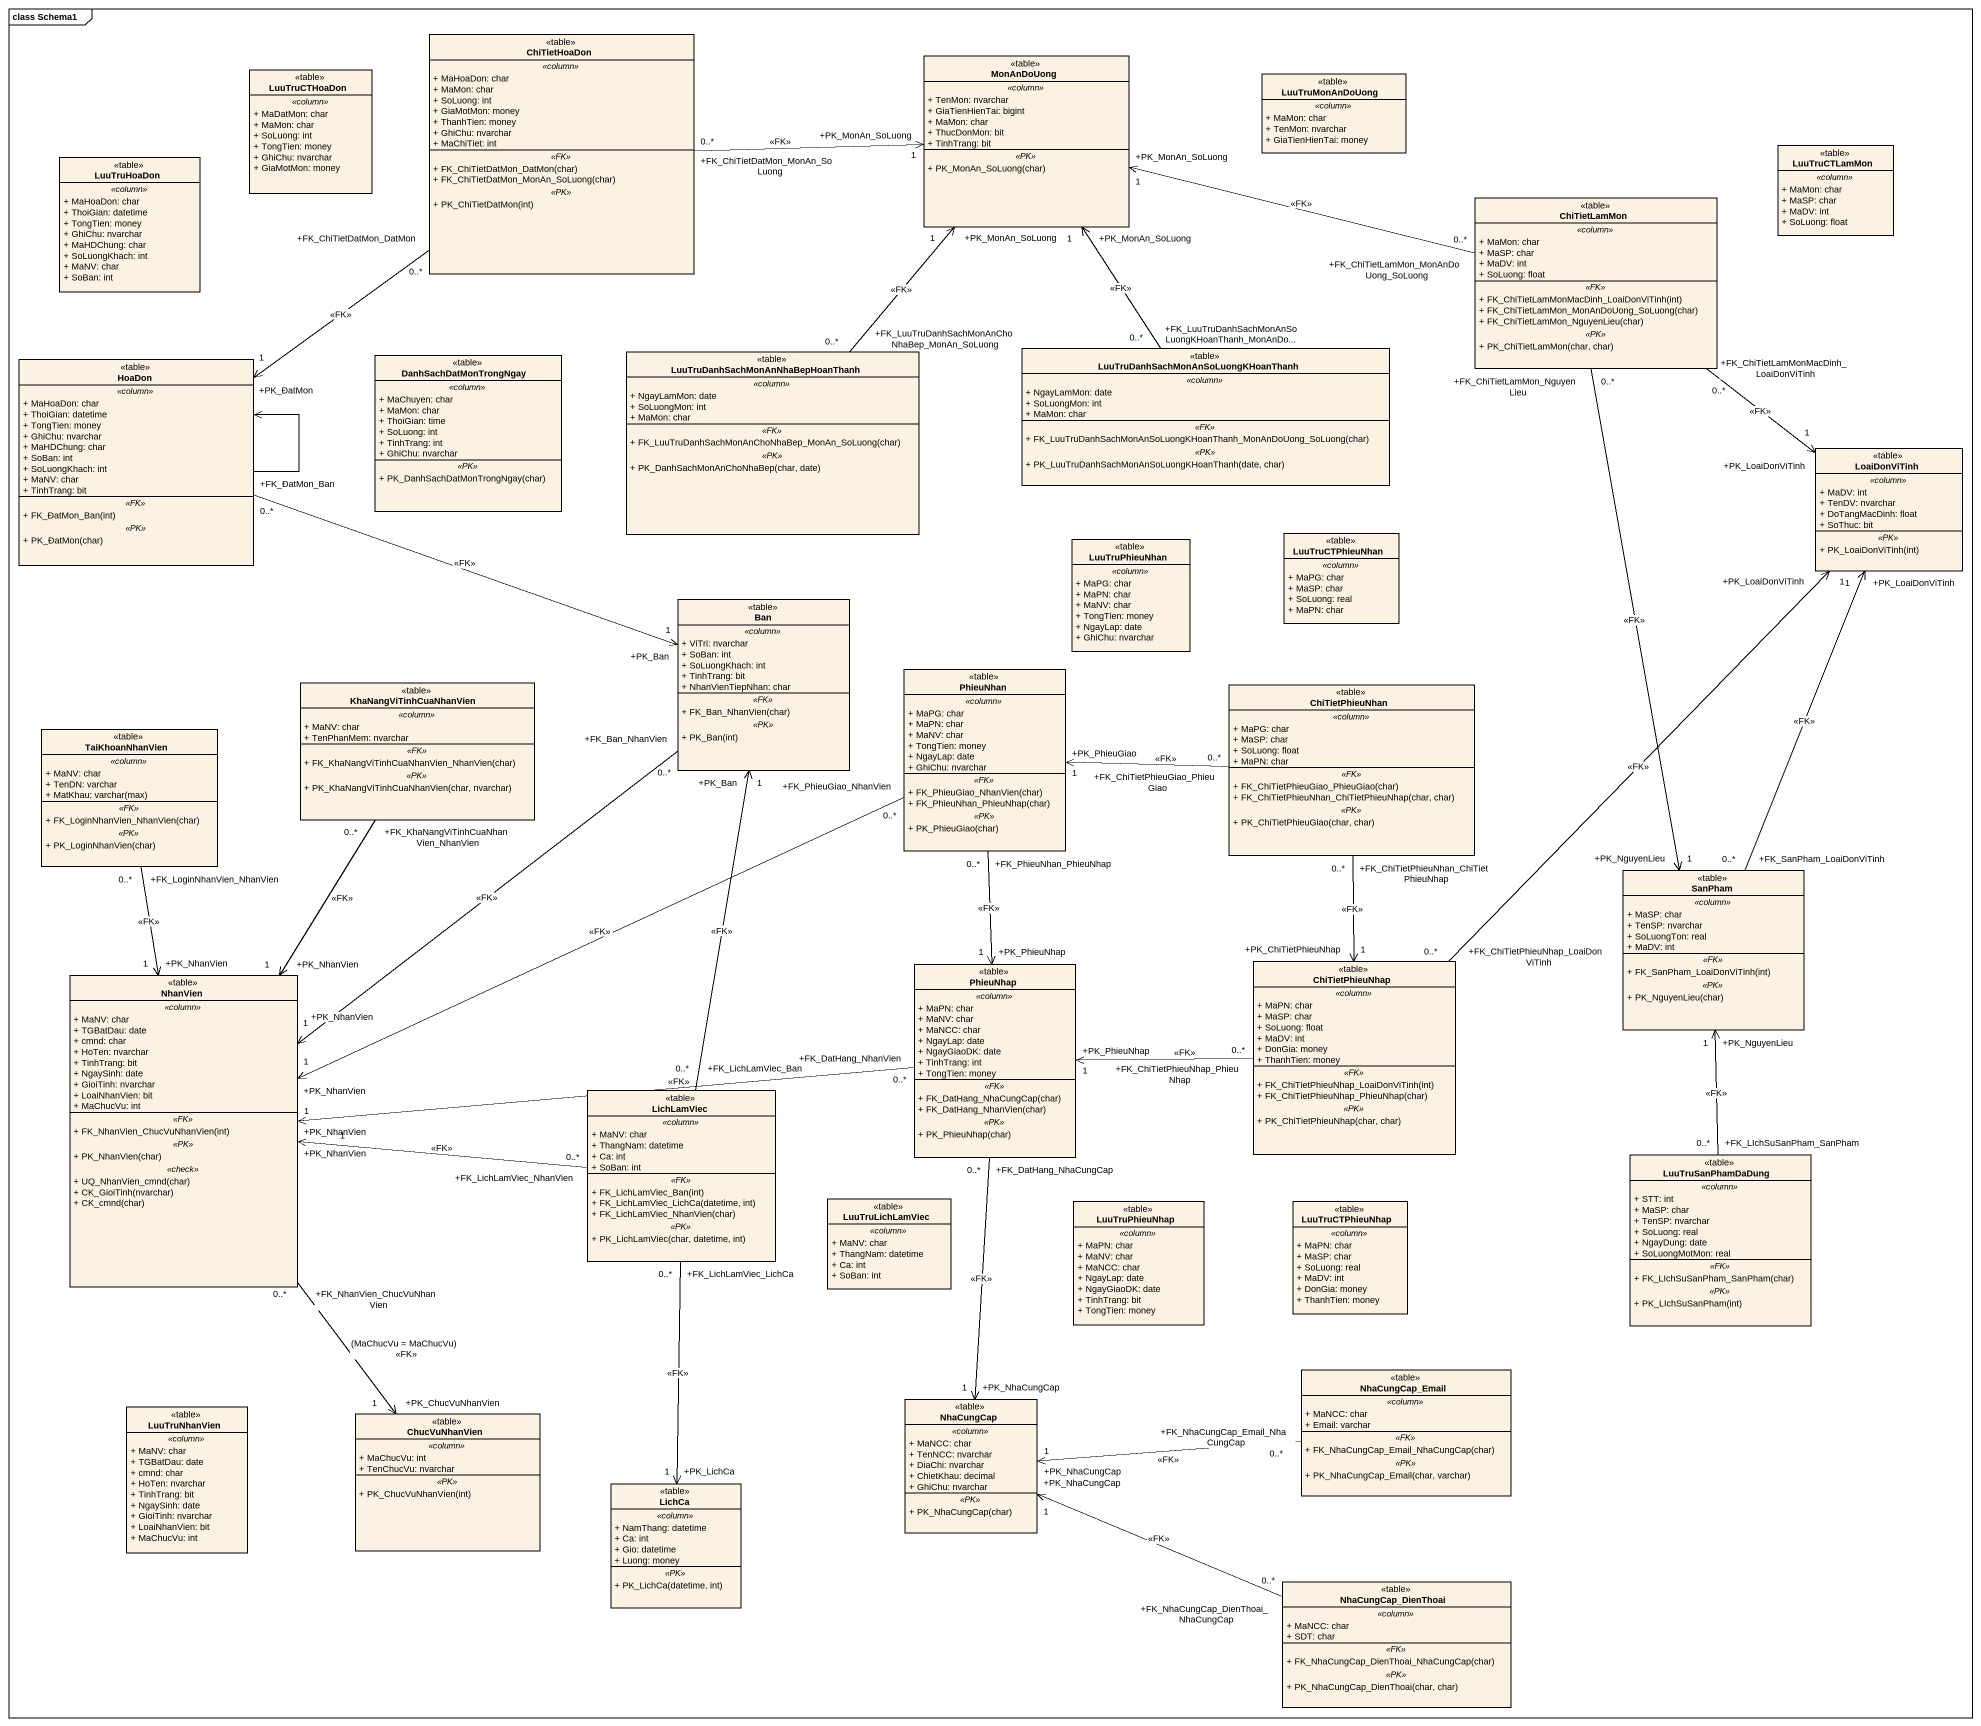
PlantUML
@startuml
mainframe class Schema1
hide circle
hide empty members
skinparam classAttributeIconSize 0
class ChiTietHoaDon <<table>> {
  .. <<column>> ..
  + MaHoaDon: char
  + MaMon: char
  + SoLuong: int
  + GiaMotMon: money
  + ThanhTien: money
  + GhiChu: nvarchar
  + MaChiTiet: int
  .. <<FK>> ..
  + FK_ChiTietDatMon_DatMon(char)
  + FK_ChiTietDatMon_MonAn_SoLuong(char)
  .. <<PK>> ..
  + PK_ChiTietDatMon(int)
}
class LuuTruCTHoaDon <<table>> {
  .. <<column>> ..
  + MaDatMon: char
  + MaMon: char
  + SoLuong: int
  + TongTien: money
  + GhiChu: nvarchar
  + GiaMotMon: money
}
class MonAnDoUong <<table>> {
  .. <<column>> ..
  + TenMon: nvarchar
  + GiaTienHienTai: bigint
  + MaMon: char
  + ThucDonMon: bit
  + TinhTrang: bit
  .. <<PK>> ..
  + PK_MonAn_SoLuong(char)
}
class LuuTruMonAnDoUong <<table>> {
  .. <<column>> ..
  + MaMon: char
  + TenMon: nvarchar
  + GiaTienHienTai: money
}
class LuuTruHoaDon <<table>> {
  .. <<column>> ..
  + MaHoaDon: char
  + ThoiGian: datetime
  + TongTien: money
  + GhiChu: nvarchar
  + MaHDChung: char
  + SoLuongKhach: int
  + MaNV: char
  + SoBan: int
}
class LuuTruCTLamMon <<table>> {
  .. <<column>> ..
  + MaMon: char
  + MaSP: char
  + MaDV: int
  + SoLuong: float
}
class ChiTietLamMon <<table>> {
  .. <<column>> ..
  + MaMon: char
  + MaSP: char
  + MaDV: int
  + SoLuong: float
  .. <<FK>> ..
  + FK_ChiTietLamMonMacDinh_LoaiDonViTinh(int)
  + FK_ChiTietLamMon_MonAnDoUong_SoLuong(char)
  + FK_ChiTietLamMon_NguyenLieu(char)
  .. <<PK>> ..
  + PK_ChiTietLamMon(char, char)
}
class HoaDon <<table>> {
  .. <<column>> ..
  + MaHoaDon: char
  + ThoiGian: datetime
  + TongTien: money
  + GhiChu: nvarchar
  + MaHDChung: char
  + SoBan: int
  + SoLuongKhach: int
  + MaNV: char
  + TinhTrang: bit
  .. <<FK>> ..
  + FK_ÐatMon_Ban(int)
  .. <<PK>> ..
  + PK_ÐatMon(char)
}
class DanhSachDatMonTrongNgay <<table>> {
  .. <<column>> ..
  + MaChuyen: char
  + MaMon: char
  + ThoiGian: time
  + SoLuong: int
  + TinhTrang: int
  + GhiChu: nvarchar
  .. <<PK>> ..
  + PK_DanhSachDatMonTrongNgay(char)
}
class "LuuTruDanhSachMonAnNhaBepHoanThanh" as LuuTruDanhSachMonAnNhaBepHoa <<table>> {
  .. <<column>> ..
  + NgayLamMon: date
  + SoLuongMon: int
  + MaMon: char
  .. <<FK>> ..
  + FK_LuuTruDanhSachMonAnChoNhaBep_MonAn_SoLuong(char)
  .. <<PK>> ..
  + PK_DanhSachMonAnChoNhaBep(char, date)
}
class "LuuTruDanhSachMonAnSoLuongKHoanThanh" as LuuTruDanhSachMonAnSoLuongKH <<table>> {
  .. <<column>> ..
  + NgayLamMon: date
  + SoLuongMon: int
  + MaMon: char
  .. <<FK>> ..
  + FK_LuuTruDanhSachMonAnSoLuongKHoanThanh_MonAnDoUong_SoLuong(char)
  .. <<PK>> ..
  + PK_LuuTruDanhSachMonAnSoLuongKHoanThanh(date, char)
}
class LoaiDonViTinh <<table>> {
  .. <<column>> ..
  + MaDV: int
  + TenDV: nvarchar
  + DoTangMacDinh: float
  + SoThuc: bit
  .. <<PK>> ..
  + PK_LoaiDonViTinh(int)
}
class LuuTruPhieuNhan <<table>> {
  .. <<column>> ..
  + MaPG: char
  + MaPN: char
  + MaNV: char
  + TongTien: money
  + NgayLap: date
  + GhiChu: nvarchar
}
class LuuTruCTPhieuNhan <<table>> {
  .. <<column>> ..
  + MaPG: char
  + MaSP: char
  + SoLuong: real
  + MaPN: char
}
class Ban <<table>> {
  .. <<column>> ..
  + ViTri: nvarchar
  + SoBan: int
  + SoLuongKhach: int
  + TinhTrang: bit
  + NhanVienTiepNhan: char
  .. <<FK>> ..
  + FK_Ban_NhanVien(char)
  .. <<PK>> ..
  + PK_Ban(int)
}
class PhieuNhan <<table>> {
  .. <<column>> ..
  + MaPG: char
  + MaPN: char
  + MaNV: char
  + TongTien: money
  + NgayLap: date
  + GhiChu: nvarchar
  .. <<FK>> ..
  + FK_PhieuGiao_NhanVien(char)
  + FK_PhieuNhan_PhieuNhap(char)
  .. <<PK>> ..
  + PK_PhieuGiao(char)
}
class KhaNangViTinhCuaNhanVien <<table>> {
  .. <<column>> ..
  + MaNV: char
  + TenPhanMem: nvarchar
  .. <<FK>> ..
  + FK_KhaNangViTinhCuaNhanVien_NhanVien(char)
  .. <<PK>> ..
  + PK_KhaNangViTinhCuaNhanVien(char, nvarchar)
}
class ChiTietPhieuNhan <<table>> {
  .. <<column>> ..
  + MaPG: char
  + MaSP: char
  + SoLuong: float
  + MaPN: char
  .. <<FK>> ..
  + FK_ChiTietPhieuGiao_PhieuGiao(char)
  + FK_ChiTietPhieuNhan_ChiTietPhieuNhap(char, char)
  .. <<PK>> ..
  + PK_ChiTietPhieuGiao(char, char)
}
class TaiKhoanNhanVien <<table>> {
  .. <<column>> ..
  + MaNV: char
  + TenDN: varchar
  {field} + MatKhau: varchar(max)
  .. <<FK>> ..
  + FK_LoginNhanVien_NhanVien(char)
  .. <<PK>> ..
  + PK_LoginNhanVien(char)
}
class SanPham <<table>> {
  .. <<column>> ..
  + MaSP: char
  + TenSP: nvarchar
  + SoLuongTon: real
  + MaDV: int
  .. <<FK>> ..
  + FK_SanPham_LoaiDonViTinh(int)
  .. <<PK>> ..
  + PK_NguyenLieu(char)
}
class NhanVien <<table>> {
  .. <<column>> ..
  + MaNV: char
  + TGBatDau: date
  + cmnd: char
  + HoTen: nvarchar
  + TinhTrang: bit
  + NgaySinh: date
  + GioiTinh: nvarchar
  + LoaiNhanVien: bit
  + MaChucVu: int
  .. <<FK>> ..
  + FK_NhanVien_ChucVuNhanVien(int)
  .. <<PK>> ..
  + PK_NhanVien(char)
  .. <<check>> ..
  + UQ_NhanVien_cmnd(char)
  + CK_GioiTinh(nvarchar)
  + CK_cmnd(char)
}
class PhieuNhap <<table>> {
  .. <<column>> ..
  + MaPN: char
  + MaNV: char
  + MaNCC: char
  + NgayLap: date
  + NgayGiaoDK: date
  + TinhTrang: int
  + TongTien: money
  .. <<FK>> ..
  + FK_DatHang_NhaCungCap(char)
  + FK_DatHang_NhanVien(char)
  .. <<PK>> ..
  + PK_PhieuNhap(char)
}
class ChiTietPhieuNhap <<table>> {
  .. <<column>> ..
  + MaPN: char
  + MaSP: char
  + SoLuong: float
  + MaDV: int
  + DonGia: money
  + ThanhTien: money
  .. <<FK>> ..
  + FK_ChiTietPhieuNhap_LoaiDonViTinh(int)
  + FK_ChiTietPhieuNhap_PhieuNhap(char)
  .. <<PK>> ..
  + PK_ChiTietPhieuNhap(char, char)
}
class LichLamViec <<table>> {
  .. <<column>> ..
  + MaNV: char
  + ThangNam: datetime
  + Ca: int
  + SoBan: int
  .. <<FK>> ..
  + FK_LichLamViec_Ban(int)
  + FK_LichLamViec_LichCa(datetime, int)
  + FK_LichLamViec_NhanVien(char)
  .. <<PK>> ..
  + PK_LichLamViec(char, datetime, int)
}
class LuuTruSanPhamDaDung <<table>> {
  .. <<column>> ..
  + STT: int
  + MaSP: char
  + TenSP: nvarchar
  + SoLuong: real
  + NgayDung: date
  + SoLuongMotMon: real
  .. <<FK>> ..
  + FK_LIchSuSanPham_SanPham(char)
  .. <<PK>> ..
  + PK_LIchSuSanPham(int)
}
class LuuTruLichLamViec <<table>> {
  .. <<column>> ..
  + MaNV: char
  + ThangNam: datetime
  + Ca: int
  + SoBan: int
}
class LuuTruPhieuNhap <<table>> {
  .. <<column>> ..
  + MaPN: char
  + MaNV: char
  + MaNCC: char
  + NgayLap: date
  + NgayGiaoDK: date
  + TinhTrang: bit
  + TongTien: money
}
class LuuTruCTPhieuNhap <<table>> {
  .. <<column>> ..
  + MaPN: char
  + MaSP: char
  + SoLuong: real
  + MaDV: int
  + DonGia: money
  + ThanhTien: money
}
class NhaCungCap <<table>> {
  .. <<column>> ..
  + MaNCC: char
  + TenNCC: nvarchar
  + DiaChi: nvarchar
  + ChietKhau: decimal
  + GhiChu: nvarchar
  .. <<PK>> ..
  + PK_NhaCungCap(char)
}
class NhaCungCap_Email <<table>> {
  .. <<column>> ..
  + MaNCC: char
  + Email: varchar
  .. <<FK>> ..
  + FK_NhaCungCap_Email_NhaCungCap(char)
  .. <<PK>> ..
  + PK_NhaCungCap_Email(char, varchar)
}
class LuuTruNhanVien <<table>> {
  .. <<column>> ..
  + MaNV: char
  + TGBatDau: date
  + cmnd: char
  + HoTen: nvarchar
  + TinhTrang: bit
  + NgaySinh: date
  + GioiTinh: nvarchar
  + LoaiNhanVien: bit
  + MaChucVu: int
}
class ChucVuNhanVien <<table>> {
  .. <<column>> ..
  + MaChucVu: int
  + TenChucVu: nvarchar
  .. <<PK>> ..
  + PK_ChucVuNhanVien(int)
}
class LichCa <<table>> {
  .. <<column>> ..
  + NamThang: datetime
  + Ca: int
  + Gio: datetime
  + Luong: money
  .. <<PK>> ..
  + PK_LichCa(datetime, int)
}
class NhaCungCap_DienThoai <<table>> {
  .. <<column>> ..
  + MaNCC: char
  + SDT: char
  .. <<FK>> ..
  + FK_NhaCungCap_DienThoai_NhaCungCap(char)
  .. <<PK>> ..
  + PK_NhaCungCap_DienThoai(char, char)
}
ChiTietHoaDon "+FK_ChiTietDatMon_MonAn_SoLuong\n0..*" -right-> "+PK_MonAn_SoLuong\n1" MonAnDoUong : <<FK>>
ChiTietHoaDon "+FK_ChiTietDatMon_DatMon\n0..*" --> "+PK_ÐatMon\n1" HoaDon : <<FK>>
ChiTietLamMon "+FK_ChiTietLamMon_MonAnDoUong_SoLuong\n0..*" -left-> "+PK_MonAn_SoLuong\n1" MonAnDoUong : <<FK>>
ChiTietLamMon "+FK_ChiTietLamMonMacDinh_LoaiDonViTinh\n0..*" --> "+PK_LoaiDonViTinh\n1" LoaiDonViTinh : <<FK>>
ChiTietLamMon "+FK_ChiTietLamMon_NguyenLieu\n0..*" --> "+PK_NguyenLieu\n1" SanPham : <<FK>>
HoaDon --> HoaDon
HoaDon "+FK_ÐatMon_Ban\n0..*" -right-> "+PK_Ban\n1" Ban : <<FK>>
LuuTruDanhSachMonAnNhaBepHoa "+FK_LuuTruDanhSachMonAnChoNhaBep_MonAn_SoLuong\n0..*" -up-> "+PK_MonAn_SoLuong\n1" MonAnDoUong : <<FK>>
LuuTruDanhSachMonAnSoLuongKH "+FK_LuuTruDanhSachMonAnSoLuongKHoanThanh_MonAnDo...\n0..*" -up-> "+PK_MonAn_SoLuong\n1" MonAnDoUong : <<FK>>
Ban "+FK_Ban_NhanVien\n0..*" --> "+PK_NhanVien\n1" NhanVien : <<FK>>
PhieuNhan "+FK_PhieuGiao_NhanVien\n0..*" -left-> "+PK_NhanVien\n1" NhanVien : <<FK>>
PhieuNhan "+FK_PhieuNhan_PhieuNhap\n0..*" --> "+PK_PhieuNhap\n1" PhieuNhap : <<FK>>
KhaNangViTinhCuaNhanVien "+FK_KhaNangViTinhCuaNhanVien_NhanVien\n0..*" --> "+PK_NhanVien\n1" NhanVien : <<FK>>
ChiTietPhieuNhan "+FK_ChiTietPhieuGiao_PhieuGiao\n0..*" -left-> "+PK_PhieuGiao\n1" PhieuNhan : <<FK>>
ChiTietPhieuNhan "+FK_ChiTietPhieuNhan_ChiTietPhieuNhap\n0..*" --> "+PK_ChiTietPhieuNhap\n1" ChiTietPhieuNhap : <<FK>>
TaiKhoanNhanVien "+FK_LoginNhanVien_NhanVien\n0..*" --> "+PK_NhanVien\n1" NhanVien : <<FK>>
SanPham "+FK_SanPham_LoaiDonViTinh\n0..*" -up-> "+PK_LoaiDonViTinh\n1" LoaiDonViTinh : <<FK>>
NhanVien -up- KhaNangViTinhCuaNhanVien
NhanVien "+FK_NhanVien_ChucVuNhanVien\n0..*" --> "+PK_ChucVuNhanVien\n1" ChucVuNhanVien : (MaChucVu = MaChucVu)\n<<FK>>
NhanVien -- ChucVuNhanVien
PhieuNhap "+FK_DatHang_NhanVien\n0..*" -left-> "+PK_NhanVien\n1" NhanVien : <<FK>>
PhieuNhap "+FK_DatHang_NhaCungCap\n0..*" --> "+PK_NhaCungCap\n1" NhaCungCap : <<FK>>
ChiTietPhieuNhap "+FK_ChiTietPhieuNhap_LoaiDonViTinh\n0..*" -up-> "+PK_LoaiDonViTinh\n1" LoaiDonViTinh : <<FK>>
ChiTietPhieuNhap "+FK_ChiTietPhieuNhap_PhieuNhap\n0..*" -left-> "+PK_PhieuNhap\n1" PhieuNhap : <<FK>>
LichLamViec "+FK_LichLamViec_Ban\n0..*" -up-> "+PK_Ban\n1" Ban : <<FK>>
LichLamViec "+FK_LichLamViec_NhanVien\n0..*" -left-> "+PK_NhanVien\n1" NhanVien : <<FK>>
LichLamViec "+FK_LichLamViec_LichCa\n0..*" --> "+PK_LichCa\n1" LichCa : <<FK>>
LuuTruSanPhamDaDung "+FK_LIchSuSanPham_SanPham\n0..*" -up-> "+PK_NguyenLieu\n1" SanPham : <<FK>>
NhaCungCap_Email "+FK_NhaCungCap_Email_NhaCungCap\n0..*" -left-> "+PK_NhaCungCap\n1" NhaCungCap : <<FK>>
NhaCungCap_DienThoai "+FK_NhaCungCap_DienThoai_NhaCungCap\n0..*" -left-> "+PK_NhaCungCap\n1" NhaCungCap : <<FK>>
@enduml
